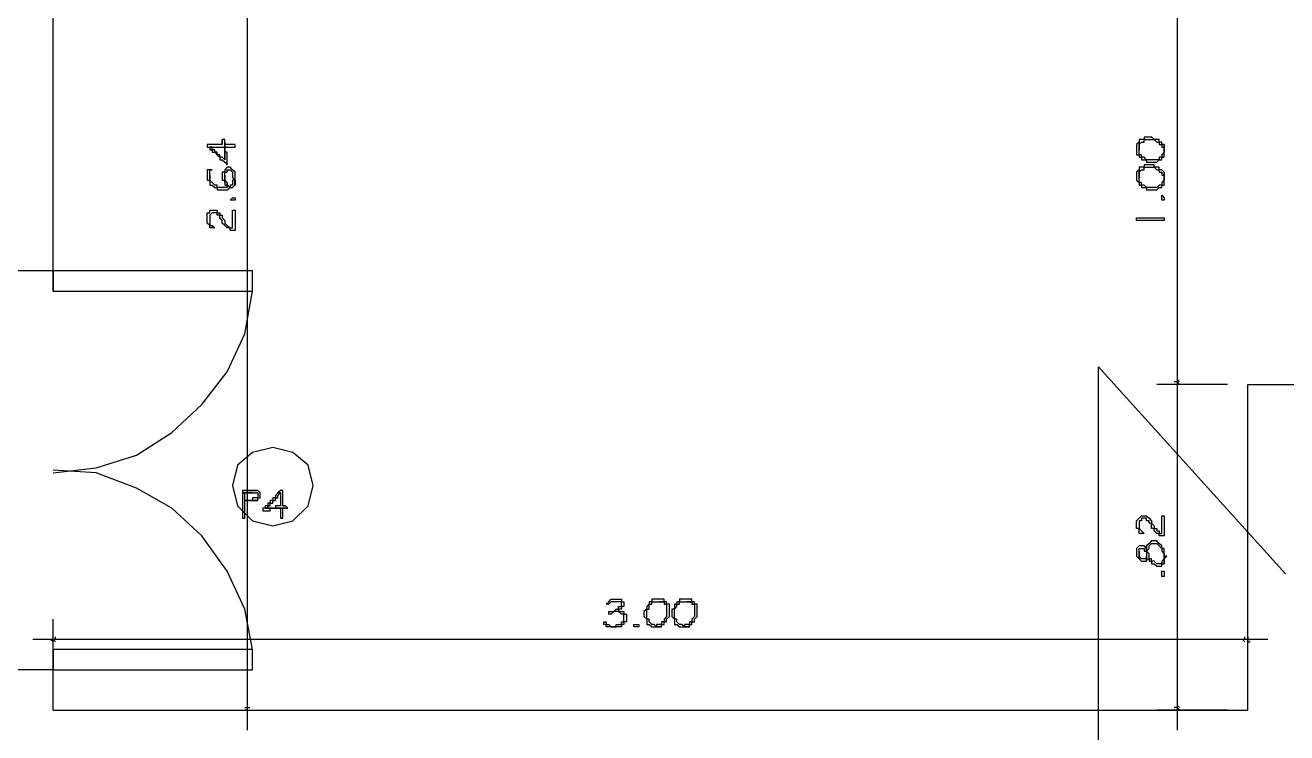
# Model space of a CAD drawing. Header units: millimetres. Extents: x -518.8 to -461.2, y 3.5 to 44.2.
# Drawn here: x -500.074 to -496.894, y 22.739 to 24.524 of the extents above; entities that cross this region are included whole.
import ezdxf

# ---------------------------------------------------------------- set-up
doc = ezdxf.new("R2010")
doc.units = ezdxf.units.MM
doc.header["$MEASUREMENT"] = 0
for name, color, linetype in [('-82', 7, 'Continuous'), ('10', 10, 'Continuous'), ('16', 16, 'Continuous'), ('5', 5, 'Continuous'), ('6', 6, 'Continuous'), ('MYSOLIDS', 7, 'Continuous')]:
    doc.layers.add(name, color=color, linetype=linetype)

msp = doc.modelspace()

# ---------------------------------------------------------------- linework, layer by layer
at = {"layer": '-82'}
msp.add_lwpolyline([(-497.3684, 22.3699), (-497.3684, 23.6624), (-496.897, 23.1406), (-496.897, 23.1406), (-497.3684, 23.6624)], dxfattribs=at)
at = {"layer": '10'}
for points in [[(-500.0038, 23.8533), (-500.0038, 27.5834)], [(-500.0038, 23.9045), (-500.5324, 23.9045)], [(-500.0038, 23.8533), (-499.5008, 23.8533), (-499.5008, 23.9045), (-500.0038, 23.9045), (-500.0038, 23.8533)], [(-496.9925, 22.7962), (-496.9925, 23.618)], [(-500.0038, 22.7962), (-500.0038, 22.9496)], [(-500.0038, 22.8985), (-499.5008, 22.8985), (-499.5008, 22.9496), (-500.0038, 22.9496), (-500.0038, 22.8985)], [(-500.0038, 22.8985), (-500.5324, 22.8985)], [(-500.0038, 22.7962), (-496.9925, 22.7962)]]:
    msp.add_lwpolyline(points, dxfattribs=at)
at = {"layer": '16'}
for points in [[(-499.5136, 22.7458), (-499.5136, 25.4954)], [(-497.1707, 24.6744), (-497.1707, 23.5729)], [(-497.1707, 23.6684), (-497.1707, 22.7458)], [(-497.1647, 23.624), (-497.1707, 23.6308)], [(-497.1647, 23.624), (-497.1707, 23.6308)], [(-497.0436, 23.618), (-497.2218, 23.618)], [(-497.0436, 23.618), (-497.2218, 23.618)], [(-497.1707, 23.624), (-497.1707, 23.624), (-497.1707, 23.624), (-497.1775, 23.624)], [(-497.1707, 23.624), (-497.1707, 23.624), (-497.1707, 23.624), (-497.1775, 23.624)], [(-497.1707, 23.618), (-497.1707, 23.618), (-497.1707, 23.618), (-497.1775, 23.618)], [(-497.1707, 23.618), (-497.1707, 23.618), (-497.1707, 23.618), (-497.1775, 23.618)], [(-497.1647, 23.618), (-497.1707, 23.624)], [(-497.1647, 23.618), (-497.1707, 23.624)], [(-500.0038, 22.8473), (-500.0038, 23.0255)], [(-496.9925, 22.8473), (-496.9925, 23.0255)], [(-496.9421, 22.9744), (-500.0549, 22.9744)], [(-500.0038, 22.9684), (-500.0105, 22.9744)], [(-500.0038, 22.9744), (-500.0038, 22.9744), (-500.0038, 22.9744), (-500.0038, 22.9812)], [(-499.9978, 22.9684), (-500.0038, 22.9744)], [(-499.9978, 22.9744), (-499.9978, 22.9744), (-499.9978, 22.9744), (-499.9978, 22.9812)], [(-496.9993, 22.9684), (-497.0053, 22.9744)], [(-496.9993, 22.9744), (-496.9993, 22.9744), (-496.9993, 22.9744), (-496.9993, 22.9812)], [(-496.9925, 22.9812), (-496.9925, 22.9744), (-496.9925, 22.9744), (-496.9865, 22.9744)], [(-496.9925, 22.9684), (-496.9925, 22.9684), (-496.9925, 22.9684), (-496.9865, 22.9684)], [(-499.5203, 22.803), (-499.5136, 22.803), (-499.5136, 22.803), (-499.5136, 22.803), (-499.5136, 22.803), (-499.5075, 22.803)], [(-497.1707, 22.803), (-497.1707, 22.803), (-497.1707, 22.803), (-497.1775, 22.803)], [(-497.1647, 22.803), (-497.1707, 22.809)], [(-497.1647, 22.7962), (-497.1707, 22.803)], [(-499.8955, 22.7962), (-499.4624, 22.7962)], [(-499.5136, 22.7962), (-499.5136, 22.7962), (-499.5136, 22.7962), (-499.5203, 22.7962)], [(-499.5136, 22.7962), (-499.5136, 22.7962), (-499.5136, 22.7962), (-499.5075, 22.7962)], [(-497.0436, 22.7962), (-497.2218, 22.7962)], [(-497.1707, 22.7962), (-497.1707, 22.7962), (-497.1707, 22.7962), (-497.1775, 22.7962)]]:
    msp.add_lwpolyline(points, dxfattribs=at)
at = {"layer": '5'}
msp.add_lwpolyline([(-496.9925, 23.618), (-496.5534, 23.618)], dxfattribs=at)
at = {"layer": '6'}
for points in [[(-500.0038, 23.3947), (-499.8955, 23.4075), (-499.794, 23.4398), (-499.7045, 23.4969), (-499.6286, 23.5669), (-499.5647, 23.6496), (-499.5203, 23.7451), (-499.5008, 23.8533)], [(-499.3481, 23.3631), (-499.3609, 23.4142), (-499.3993, 23.4458), (-499.4496, 23.4586), (-499.5008, 23.4458), (-499.5391, 23.4142), (-499.5519, 23.3631), (-499.5391, 23.312), (-499.5008, 23.2736), (-499.4496, 23.2609), (-499.3993, 23.2736), (-499.3609, 23.312), (-499.3481, 23.3631)], [(-499.5008, 22.9496), (-499.5203, 23.0511), (-499.5647, 23.1466), (-499.6286, 23.236), (-499.7045, 23.306), (-499.794, 23.3563), (-499.8955, 23.3947), (-500.0038, 23.4015)]]:
    msp.add_lwpolyline(points, dxfattribs=at)
at = {"layer": 'MYSOLIDS'}
for points in [[(-499.6158, 24.2225), (-499.6158, 24.2157), (-499.6158, 24.2157), (-499.6158, 24.2157), (-499.609, 24.2157), (-499.609, 24.2157), (-499.603, 24.2157), (-499.603, 24.2157), (-499.5963, 24.2157), (-499.5963, 24.2157), (-499.5963, 24.2157), (-499.5902, 24.2157), (-499.5902, 24.2157), (-499.5835, 24.2157), (-499.5835, 24.2157), (-499.5775, 24.2157), (-499.5707, 24.2157), (-499.5707, 24.2157), (-499.5707, 24.2097), (-499.5707, 24.2097), (-499.5707, 24.2037), (-499.5707, 24.2037), (-499.5707, 24.1969), (-499.5707, 24.1969), (-499.5707, 24.1969), (-499.5707, 24.1909), (-499.5707, 24.1909), (-499.5707, 24.1842), (-499.5707, 24.1842), (-499.5707, 24.2285), (-499.5707, 24.2353), (-499.5707, 24.2353), (-499.5775, 24.2353), (-499.5775, 24.2225), (-499.5775, 24.2225), (-499.5835, 24.2225), (-499.5835, 24.2225), (-499.5902, 24.2225), (-499.5902, 24.2225), (-499.5963, 24.2225), (-499.5963, 24.2225), (-499.603, 24.2225), (-499.603, 24.2225), (-499.609, 24.2225), (-499.609, 24.2225), (-499.6158, 24.2225), (-499.6158, 24.2225), (-499.6158, 24.2225), (-499.6158, 24.2225)], [(-499.5775, 24.2285), (-499.5775, 24.2285), (-499.5775, 24.2285), (-499.5775, 24.2225), (-499.5775, 24.2225), (-499.5775, 24.2353), (-499.5775, 24.2353), (-499.5775, 24.2285), (-499.5775, 24.2285)], [(-497.2662, 24.2285), (-497.2662, 24.2097), (-497.2662, 24.2157), (-497.2662, 24.2157), (-497.2662, 24.2225), (-497.2662, 24.2225), (-497.2602, 24.2285), (-497.2602, 24.2285), (-497.2602, 24.2285), (-497.2534, 24.2285), (-497.2534, 24.2353), (-497.2534, 24.2353), (-497.2474, 24.2353), (-497.2474, 24.2353), (-497.2406, 24.2353), (-497.2406, 24.2353), (-497.2346, 24.2353), (-497.2346, 24.2353), (-497.2286, 24.2353), (-497.2286, 24.2353), (-497.2286, 24.2353), (-497.2218, 24.2285), (-497.2218, 24.2285), (-497.2218, 24.2285), (-497.2158, 24.2285), (-497.2158, 24.2225), (-497.209, 24.2225), (-497.209, 24.2225), (-497.209, 24.2157), (-497.209, 24.2157), (-497.203, 24.2157), (-497.203, 24.2097), (-497.203, 24.2097), (-497.203, 24.2225), (-497.203, 24.2225), (-497.209, 24.2225), (-497.209, 24.2285), (-497.2158, 24.2285), (-497.2158, 24.2285), (-497.2158, 24.2353), (-497.2218, 24.2353), (-497.2218, 24.2353), (-497.2286, 24.2353), (-497.2286, 24.2353), (-497.2346, 24.2413), (-497.2346, 24.2413), (-497.2406, 24.2413), (-497.2406, 24.2413), (-497.2406, 24.2413), (-497.2474, 24.2413), (-497.2534, 24.2413), (-497.2534, 24.2353), (-497.2534, 24.2353), (-497.2602, 24.2353), (-497.2602, 24.2353), (-497.2662, 24.2353), (-497.2662, 24.2353), (-497.2662, 24.2285), (-497.2662, 24.2285), (-497.2662, 24.2285)], [(-499.609, 24.2157), (-499.609, 24.2097), (-499.603, 24.2097), (-499.603, 24.2097), (-499.603, 24.2037), (-499.5963, 24.2037), (-499.5963, 24.2037), (-499.5902, 24.1969), (-499.5902, 24.1969), (-499.5902, 24.1969), (-499.5835, 24.1909), (-499.5835, 24.1909), (-499.5835, 24.1842), (-499.5775, 24.1842), (-499.5775, 24.1842), (-499.5707, 24.1782), (-499.5707, 24.1782), (-499.5707, 24.1782), (-499.5707, 24.1782), (-499.5647, 24.1714), (-499.5647, 24.1782), (-499.5647, 24.1782), (-499.5647, 24.1782), (-499.5647, 24.1782), (-499.5647, 24.1842), (-499.5647, 24.1842), (-499.5647, 24.1909), (-499.5647, 24.1909), (-499.5647, 24.1969), (-499.5647, 24.1969), (-499.5647, 24.2037), (-499.5707, 24.2037), (-499.5707, 24.2097), (-499.5707, 24.2157), (-499.5707, 24.2157), (-499.5707, 24.2225), (-499.5707, 24.2225), (-499.5707, 24.2285), (-499.5707, 24.2285), (-499.5707, 24.2285), (-499.5707, 24.1842), (-499.5707, 24.1842), (-499.5707, 24.1842), (-499.5775, 24.1909), (-499.5775, 24.1909), (-499.5835, 24.1909), (-499.5835, 24.1969), (-499.5835, 24.1969), (-499.5902, 24.1969), (-499.5902, 24.2037), (-499.5902, 24.2037), (-499.5963, 24.2037), (-499.5963, 24.2097), (-499.603, 24.2097), (-499.603, 24.2097), (-499.603, 24.2157), (-499.609, 24.2157), (-499.609, 24.2157), (-499.609, 24.2157)], [(-499.5707, 24.2225), (-499.5707, 24.2157), (-499.5647, 24.2157), (-499.5647, 24.2157), (-499.5579, 24.2157), (-499.5519, 24.2157), (-499.5519, 24.2157), (-499.5451, 24.2157), (-499.5451, 24.2157), (-499.5451, 24.2157), (-499.5451, 24.2225), (-499.5451, 24.2225), (-499.5451, 24.2225), (-499.5519, 24.2225), (-499.5519, 24.2225), (-499.5519, 24.2225), (-499.5579, 24.2225), (-499.5579, 24.2225), (-499.5647, 24.2225), (-499.5647, 24.2225), (-499.5707, 24.2225), (-499.5707, 24.2225)], [(-497.273, 24.2097), (-497.273, 24.2097), (-497.273, 24.2037), (-497.273, 24.2037), (-497.273, 24.1969), (-497.2662, 24.1969), (-497.2662, 24.1969), (-497.2662, 24.1909), (-497.2602, 24.1909), (-497.2602, 24.1909), (-497.2602, 24.1842), (-497.2534, 24.1842), (-497.2534, 24.1842), (-497.2474, 24.1842), (-497.2474, 24.1782), (-497.2474, 24.1782), (-497.2406, 24.1782), (-497.2406, 24.1782), (-497.2346, 24.1782), (-497.2346, 24.1782), (-497.2346, 24.1782), (-497.2286, 24.1782), (-497.2286, 24.1782), (-497.2218, 24.1782), (-497.2218, 24.1782), (-497.2158, 24.1842), (-497.2158, 24.1842), (-497.209, 24.1842), (-497.209, 24.1842), (-497.209, 24.1909), (-497.203, 24.1909), (-497.203, 24.1909), (-497.203, 24.1969), (-497.203, 24.1969), (-497.203, 24.2037), (-497.203, 24.2037), (-497.203, 24.2097), (-497.203, 24.2097), (-497.203, 24.2157), (-497.203, 24.2157), (-497.203, 24.2157), (-497.203, 24.2225), (-497.203, 24.2097), (-497.203, 24.2097), (-497.203, 24.2037), (-497.203, 24.2037), (-497.209, 24.1969), (-497.209, 24.1969), (-497.209, 24.1909), (-497.2158, 24.1909), (-497.2158, 24.1909), (-497.2158, 24.1842), (-497.2218, 24.1842), (-497.2218, 24.1842), (-497.2286, 24.1842), (-497.2286, 24.1842), (-497.2346, 24.1842), (-497.2346, 24.1842), (-497.2346, 24.1842), (-497.2406, 24.1842), (-497.2474, 24.1842), (-497.2474, 24.1842), (-497.2474, 24.1842), (-497.2534, 24.1909), (-497.2534, 24.1909), (-497.2602, 24.1909), (-497.2602, 24.1909), (-497.2602, 24.1969), (-497.2602, 24.1969), (-497.2662, 24.1969), (-497.2662, 24.2037), (-497.2662, 24.2037), (-497.2662, 24.2097), (-497.2662, 24.2097), (-497.2662, 24.2285), (-497.273, 24.2225), (-497.273, 24.2225), (-497.273, 24.2157), (-497.273, 24.2157), (-497.273, 24.2097), (-497.273, 24.2097)], [(-497.2662, 24.1586), (-497.2662, 24.1398), (-497.2662, 24.1458), (-497.2662, 24.1458), (-497.2662, 24.1526), (-497.2662, 24.1526), (-497.2602, 24.1586), (-497.2602, 24.1586), (-497.2602, 24.1586), (-497.2534, 24.1586), (-497.2534, 24.1654), (-497.2534, 24.1654), (-497.2474, 24.1654), (-497.2474, 24.1654), (-497.2406, 24.1654), (-497.2406, 24.1654), (-497.2346, 24.1654), (-497.2346, 24.1654), (-497.2286, 24.1654), (-497.2286, 24.1654), (-497.2286, 24.1654), (-497.2218, 24.1586), (-497.2218, 24.1586), (-497.2218, 24.1586), (-497.2158, 24.1586), (-497.2158, 24.1526), (-497.209, 24.1526), (-497.209, 24.1526), (-497.209, 24.1458), (-497.209, 24.1458), (-497.203, 24.1458), (-497.203, 24.1398), (-497.203, 24.1398), (-497.203, 24.1526), (-497.203, 24.1526), (-497.209, 24.1586), (-497.209, 24.1586), (-497.2158, 24.1586), (-497.2158, 24.1586), (-497.2158, 24.1654), (-497.2218, 24.1654), (-497.2218, 24.1654), (-497.2286, 24.1654), (-497.2286, 24.1714), (-497.2346, 24.1714), (-497.2346, 24.1714), (-497.2406, 24.1714), (-497.2406, 24.1714), (-497.2406, 24.1714), (-497.2474, 24.1714), (-497.2534, 24.1714), (-497.2534, 24.1714), (-497.2534, 24.1654), (-497.2602, 24.1654), (-497.2602, 24.1654), (-497.2662, 24.1654), (-497.2662, 24.1654), (-497.2662, 24.1586), (-497.2662, 24.1586), (-497.2662, 24.1586)], [(-499.6158, 24.1458), (-499.6158, 24.1458), (-499.6158, 24.1398), (-499.6158, 24.1398), (-499.6158, 24.1398), (-499.6158, 24.133), (-499.609, 24.133), (-499.609, 24.1458), (-499.609, 24.1458), (-499.609, 24.1526), (-499.609, 24.1526), (-499.609, 24.1586), (-499.609, 24.1586), (-499.603, 24.1586), (-499.603, 24.1586), (-499.603, 24.1586), (-499.609, 24.1586), (-499.609, 24.1586), (-499.609, 24.1586), (-499.6158, 24.1586), (-499.6158, 24.1526), (-499.6158, 24.1526), (-499.6158, 24.1458), (-499.6158, 24.1458), (-499.6158, 24.1458)], [(-499.609, 24.133), (-499.609, 24.127), (-499.609, 24.127), (-499.609, 24.1203), (-499.603, 24.1203), (-499.603, 24.1203), (-499.5963, 24.1142), (-499.5963, 24.1142), (-499.5963, 24.1142), (-499.5902, 24.1142), (-499.5902, 24.1142), (-499.5902, 24.1082), (-499.5835, 24.1082), (-499.5835, 24.1082), (-499.5775, 24.1082), (-499.5775, 24.1082), (-499.5707, 24.1082), (-499.5707, 24.1082), (-499.5707, 24.1082), (-499.5647, 24.1082), (-499.5647, 24.1082), (-499.5579, 24.1142), (-499.5579, 24.1142), (-499.5519, 24.1142), (-499.5519, 24.1142), (-499.5519, 24.1142), (-499.5459, 24.1203), (-499.5459, 24.133), (-499.5519, 24.133), (-499.5519, 24.127), (-499.5519, 24.127), (-499.5519, 24.1203), (-499.5519, 24.1203), (-499.5579, 24.1203), (-499.5579, 24.1203), (-499.5579, 24.1142), (-499.5647, 24.1203), (-499.5647, 24.1203), (-499.5647, 24.127), (-499.5647, 24.1142), (-499.5647, 24.1142), (-499.5707, 24.1142), (-499.5707, 24.1142), (-499.5775, 24.1142), (-499.5775, 24.1142), (-499.5775, 24.1142), (-499.5835, 24.1142), (-499.5835, 24.1142), (-499.5902, 24.1142), (-499.5902, 24.1203), (-499.5963, 24.1203), (-499.5963, 24.1203), (-499.5963, 24.1203), (-499.603, 24.127), (-499.603, 24.127), (-499.603, 24.127), (-499.609, 24.133), (-499.609, 24.133), (-499.609, 24.133), (-499.609, 24.1398), (-499.609, 24.1398), (-499.609, 24.1458), (-499.609, 24.133), (-499.609, 24.133)], [(-499.5775, 24.1458), (-499.5775, 24.1398), (-499.5775, 24.1398), (-499.5775, 24.133), (-499.5707, 24.133), (-499.5707, 24.127), (-499.5707, 24.127), (-499.5707, 24.127), (-499.5707, 24.127), (-499.5707, 24.1458), (-499.5707, 24.1458), (-499.5707, 24.1526), (-499.5707, 24.1526), (-499.5647, 24.1526), (-499.5647, 24.1586), (-499.5647, 24.1586), (-499.5647, 24.1586), (-499.5579, 24.1586), (-499.5579, 24.1586), (-499.5519, 24.1526), (-499.5519, 24.1526), (-499.5519, 24.1526), (-499.5519, 24.1458), (-499.5519, 24.1458), (-499.5519, 24.1398), (-499.5519, 24.1398), (-499.5451, 24.133), (-499.5451, 24.1203), (-499.5451, 24.1203), (-499.5451, 24.127), (-499.5451, 24.127), (-499.5451, 24.133), (-499.5451, 24.133), (-499.5451, 24.1398), (-499.5451, 24.1398), (-499.5451, 24.1458), (-499.5451, 24.1458), (-499.5451, 24.1526), (-499.5451, 24.1526), (-499.5519, 24.1586), (-499.5519, 24.1586), (-499.5519, 24.1586), (-499.5519, 24.1586), (-499.5579, 24.1654), (-499.5579, 24.1654), (-499.5647, 24.1654), (-499.5647, 24.1654), (-499.5647, 24.1654), (-499.5707, 24.1586), (-499.5707, 24.1586), (-499.5707, 24.1586), (-499.5707, 24.1526), (-499.5775, 24.1526), (-499.5775, 24.1458), (-499.5775, 24.1458), (-499.5775, 24.1458)], [(-499.5707, 24.127), (-499.5707, 24.1203), (-499.5647, 24.1203), (-499.5647, 24.1142), (-499.5647, 24.127), (-499.5647, 24.127), (-499.5707, 24.133), (-499.5707, 24.133), (-499.5707, 24.133), (-499.5707, 24.1398), (-499.5707, 24.1398), (-499.5707, 24.1458), (-499.5707, 24.127), (-499.5707, 24.127)], [(-497.273, 24.1398), (-497.273, 24.1398), (-497.273, 24.133), (-497.273, 24.133), (-497.273, 24.133), (-497.2662, 24.127), (-497.2662, 24.127), (-497.2662, 24.1203), (-497.2602, 24.1203), (-497.2602, 24.1203), (-497.2602, 24.1142), (-497.2534, 24.1142), (-497.2534, 24.1142), (-497.2474, 24.1142), (-497.2474, 24.1142), (-497.2474, 24.1082), (-497.2406, 24.1082), (-497.2406, 24.1082), (-497.2346, 24.1082), (-497.2346, 24.1082), (-497.2346, 24.1082), (-497.2286, 24.1082), (-497.2286, 24.1082), (-497.2218, 24.1082), (-497.2218, 24.1082), (-497.2158, 24.1142), (-497.2158, 24.1142), (-497.209, 24.1142), (-497.209, 24.1203), (-497.209, 24.1203), (-497.203, 24.1203), (-497.203, 24.127), (-497.203, 24.127), (-497.203, 24.127), (-497.203, 24.133), (-497.203, 24.133), (-497.203, 24.1398), (-497.203, 24.1398), (-497.203, 24.1458), (-497.203, 24.1458), (-497.203, 24.1526), (-497.203, 24.1526), (-497.203, 24.1398), (-497.203, 24.1398), (-497.203, 24.133), (-497.203, 24.133), (-497.209, 24.127), (-497.209, 24.127), (-497.209, 24.1203), (-497.2158, 24.1203), (-497.2158, 24.1203), (-497.2158, 24.1203), (-497.2218, 24.1142), (-497.2218, 24.1142), (-497.2286, 24.1142), (-497.2286, 24.1142), (-497.2346, 24.1142), (-497.2346, 24.1142), (-497.2346, 24.1142), (-497.2406, 24.1142), (-497.2474, 24.1142), (-497.2474, 24.1142), (-497.2474, 24.1142), (-497.2534, 24.1203), (-497.2534, 24.1203), (-497.2602, 24.1203), (-497.2602, 24.1203), (-497.2602, 24.127), (-497.2602, 24.127), (-497.2662, 24.127), (-497.2662, 24.133), (-497.2662, 24.133), (-497.2662, 24.1398), (-497.2662, 24.1398), (-497.2662, 24.1586), (-497.273, 24.1526), (-497.273, 24.1526), (-497.273, 24.1526), (-497.273, 24.1458), (-497.273, 24.1398), (-497.273, 24.1398)], [(-499.5451, 24.0827), (-499.5451, 24.0827), (-499.5451, 24.0827), (-499.5519, 24.0827), (-499.5519, 24.0827), (-499.5519, 24.0827), (-499.5519, 24.0827), (-499.5579, 24.0827), (-499.5579, 24.0827), (-499.5519, 24.0887), (-499.5519, 24.0887), (-499.5519, 24.0887), (-499.5519, 24.0887), (-499.5451, 24.0887), (-499.5451, 24.0887), (-499.5451, 24.0827), (-499.5451, 24.0827), (-499.5451, 24.0827), (-499.5451, 24.0827), (-499.5451, 24.0827)], [(-497.203, 24.0887), (-497.203, 24.0827), (-497.203, 24.0827), (-497.203, 24.0827), (-497.203, 24.0827), (-497.209, 24.0827), (-497.209, 24.0827), (-497.209, 24.0887), (-497.209, 24.0887), (-497.209, 24.0887), (-497.209, 24.0887), (-497.209, 24.0954), (-497.209, 24.0954), (-497.203, 24.0887), (-497.203, 24.0887), (-497.203, 24.0887), (-497.203, 24.0887), (-497.203, 24.0887), (-497.203, 24.0887), (-497.203, 24.0887)], [(-499.5519, 24.0127), (-499.5519, 24.0571), (-499.5519, 24.0571), (-499.5519, 24.0571), (-499.5519, 24.0571), (-499.5519, 24.0571), (-499.5451, 24.0571), (-499.5451, 24.0571), (-499.5451, 24.0571), (-499.5451, 24.0571), (-499.5451, 24.0127), (-499.5451, 24.0127), (-499.5451, 24.0127), (-499.5451, 24.0127), (-499.5451, 24.0127), (-499.5451, 24.006), (-499.5451, 24.006), (-499.5451, 24.006), (-499.5451, 24.006), (-499.5519, 24.006), (-499.5579, 24.006), (-499.5579, 24.006), (-499.5579, 24.0127), (-499.5647, 24.0127), (-499.5647, 24.0127), (-499.5647, 24.0127), (-499.5707, 24.0188), (-499.5707, 24.0188), (-499.5707, 24.0188), (-499.5707, 24.0188), (-499.5775, 24.0248), (-499.5775, 24.0248), (-499.5775, 24.0315), (-499.5775, 24.0315), (-499.5835, 24.0375), (-499.5835, 24.0375), (-499.5835, 24.0443), (-499.5835, 24.0443), (-499.5835, 24.0443), (-499.5902, 24.0443), (-499.5902, 24.0503), (-499.5963, 24.0503), (-499.5963, 24.0503), (-499.5963, 24.0503), (-499.603, 24.0503), (-499.603, 24.0503), (-499.609, 24.0443), (-499.609, 24.0443), (-499.609, 24.0443), (-499.609, 24.0375), (-499.609, 24.0375), (-499.609, 24.0375), (-499.609, 24.0315), (-499.609, 24.0315), (-499.609, 24.0248), (-499.609, 24.0248), (-499.609, 24.0188), (-499.603, 24.0188), (-499.603, 24.0188), (-499.603, 24.0188), (-499.5963, 24.0127), (-499.5963, 24.0127), (-499.5963, 24.0127), (-499.5963, 24.0127), (-499.5963, 24.0127), (-499.5963, 24.0127), (-499.5963, 24.0127), (-499.5963, 24.0127), (-499.603, 24.0127), (-499.603, 24.0127), (-499.603, 24.0127), (-499.609, 24.0127), (-499.609, 24.0127), (-499.609, 24.0188), (-499.609, 24.0188), (-499.6158, 24.0248), (-499.6158, 24.0248), (-499.6158, 24.0248), (-499.6158, 24.0315), (-499.6158, 24.0315), (-499.6158, 24.0375), (-499.6158, 24.0375), (-499.6158, 24.0443), (-499.6158, 24.0443), (-499.6158, 24.0503), (-499.609, 24.0503), (-499.609, 24.0503), (-499.609, 24.0503), (-499.609, 24.0571), (-499.603, 24.0571), (-499.603, 24.0571), (-499.5963, 24.0571), (-499.5963, 24.0571), (-499.5902, 24.0571), (-499.5902, 24.0571), (-499.5902, 24.0503), (-499.5835, 24.0503), (-499.5835, 24.0503), (-499.5835, 24.0503), (-499.5835, 24.0443), (-499.5775, 24.0443), (-499.5775, 24.0375), (-499.5775, 24.0375), (-499.5707, 24.0315), (-499.5707, 24.0315), (-499.5707, 24.0248), (-499.5707, 24.0248), (-499.5707, 24.0248), (-499.5647, 24.0188), (-499.5647, 24.0188), (-499.5647, 24.0188), (-499.5579, 24.0127), (-499.5579, 24.0127), (-499.5519, 24.0127), (-499.5519, 24.0127), (-499.5519, 24.0127), (-499.5519, 24.0127), (-499.5519, 24.0127)], [(-497.203, 24.0315), (-497.209, 24.0315), (-497.209, 24.0315), (-497.209, 24.0315), (-497.2158, 24.0315), (-497.2158, 24.0315), (-497.2218, 24.0315), (-497.2218, 24.0315), (-497.2286, 24.0315), (-497.2286, 24.0315), (-497.2346, 24.0315), (-497.2406, 24.0315), (-497.2406, 24.0315), (-497.2474, 24.0315), (-497.2474, 24.0315), (-497.2534, 24.0315), (-497.2534, 24.0315), (-497.2534, 24.0315), (-497.2602, 24.0315), (-497.2602, 24.0315), (-497.2662, 24.0315), (-497.2662, 24.0315), (-497.273, 24.0315), (-497.273, 24.0315), (-497.273, 24.0375), (-497.273, 24.0375), (-497.273, 24.0375), (-497.273, 24.0375), (-497.2662, 24.0375), (-497.2662, 24.0375), (-497.2602, 24.0375), (-497.2602, 24.0375), (-497.2534, 24.0375), (-497.2534, 24.0375), (-497.2474, 24.0375), (-497.2474, 24.0375), (-497.2406, 24.0375), (-497.2406, 24.0375), (-497.2346, 24.0375), (-497.2346, 24.0375), (-497.2286, 24.0375), (-497.2286, 24.0375), (-497.2218, 24.0375), (-497.2218, 24.0375), (-497.2158, 24.0375), (-497.209, 24.0375), (-497.209, 24.0375), (-497.209, 24.0375), (-497.203, 24.0375), (-497.203, 24.0375), (-497.203, 24.0375), (-497.203, 24.0375), (-497.203, 24.0315), (-497.203, 24.0315), (-497.203, 24.0315), (-497.203, 24.0315), (-497.203, 24.0315), (-497.203, 24.0315), (-497.203, 24.0315), (-497.203, 24.0315), (-497.203, 24.0315)], [(-499.5263, 23.3503), (-499.5263, 23.3503), (-499.5263, 23.3503), (-499.5263, 23.3503), (-499.5263, 23.3443), (-499.5008, 23.3443), (-499.5008, 23.3443), (-499.4948, 23.3443), (-499.4948, 23.3443), (-499.488, 23.3443), (-499.488, 23.3443), (-499.488, 23.3443), (-499.488, 23.3375), (-499.488, 23.3375), (-499.488, 23.3375), (-499.488, 23.3315), (-499.488, 23.3315), (-499.4948, 23.3315), (-499.4948, 23.3315), (-499.4948, 23.3315), (-499.5008, 23.3315), (-499.5008, 23.3248), (-499.5075, 23.3248), (-499.5075, 23.3248), (-499.5136, 23.3248), (-499.5203, 23.3248), (-499.5203, 23.3248), (-499.488, 23.3248), (-499.488, 23.3248), (-499.488, 23.3315), (-499.482, 23.3315), (-499.482, 23.3315), (-499.482, 23.3375), (-499.482, 23.3375), (-499.482, 23.3443), (-499.482, 23.3443), (-499.482, 23.3443), (-499.488, 23.3503), (-499.488, 23.3503), (-499.5203, 23.3503), (-499.5203, 23.3503), (-499.5263, 23.3503), (-499.5263, 23.3503)], [(-499.5263, 23.3443), (-499.5263, 23.3443), (-499.5263, 23.3443), (-499.5263, 23.3443), (-499.5263, 23.3375), (-499.5263, 23.3375), (-499.5263, 23.3315), (-499.5263, 23.3315), (-499.5263, 23.3248), (-499.5263, 23.3248), (-499.5263, 23.3188), (-499.5263, 23.3188), (-499.5263, 23.312), (-499.5263, 23.312), (-499.5263, 23.306), (-499.5263, 23.306), (-499.5263, 23.2992), (-499.5263, 23.2992), (-499.5263, 23.2932), (-499.5263, 23.2932), (-499.5263, 23.2864), (-499.5263, 23.2864), (-499.5263, 23.2804), (-499.5263, 23.2804), (-499.5203, 23.2804), (-499.5203, 23.2864), (-499.5203, 23.2864), (-499.5203, 23.2864), (-499.5203, 23.2932), (-499.5203, 23.2932), (-499.5203, 23.2992), (-499.5203, 23.2992), (-499.5203, 23.306), (-499.5203, 23.306), (-499.5203, 23.312), (-499.5203, 23.312), (-499.5203, 23.3188), (-499.5203, 23.3188), (-499.5203, 23.3248), (-499.5203, 23.3248), (-499.5203, 23.3248), (-499.5136, 23.3248), (-499.5075, 23.3248), (-499.5075, 23.3248), (-499.5008, 23.3248), (-499.5008, 23.3248), (-499.4948, 23.3248), (-499.4948, 23.3248), (-499.4948, 23.3248), (-499.488, 23.3248), (-499.5203, 23.3248), (-499.5203, 23.3315), (-499.5203, 23.3315), (-499.5203, 23.3315), (-499.5203, 23.3375), (-499.5203, 23.3375), (-499.5203, 23.3443), (-499.5203, 23.3443), (-499.5203, 23.3443), (-499.5136, 23.3443), (-499.5136, 23.3443), (-499.5075, 23.3443), (-499.5075, 23.3443), (-499.5075, 23.3443), (-499.5008, 23.3443), (-499.5008, 23.3443), (-499.5263, 23.3443), (-499.5263, 23.3443)], [(-499.5008, 23.3503), (-499.5008, 23.3503), (-499.5075, 23.3503), (-499.5075, 23.3503), (-499.5136, 23.3503), (-499.5136, 23.3503), (-499.5203, 23.3503), (-499.5203, 23.3503), (-499.488, 23.3503), (-499.488, 23.3503), (-499.4948, 23.3503), (-499.4948, 23.3503), (-499.5008, 23.3503), (-499.5008, 23.3503)], [(-499.4376, 23.3443), (-499.4376, 23.3443), (-499.4376, 23.3443), (-499.4436, 23.3375), (-499.4436, 23.3375), (-499.4436, 23.3315), (-499.4496, 23.3315), (-499.4496, 23.3315), (-499.4496, 23.3248), (-499.4564, 23.3248), (-499.4564, 23.3248), (-499.4564, 23.3188), (-499.4624, 23.3188), (-499.4624, 23.312), (-499.4624, 23.312), (-499.4692, 23.312), (-499.4692, 23.306), (-499.4692, 23.306), (-499.4752, 23.306), (-499.4752, 23.306), (-499.4752, 23.2992), (-499.4692, 23.2992), (-499.4692, 23.2992), (-499.4692, 23.2992), (-499.4624, 23.2992), (-499.4624, 23.2992), (-499.4564, 23.2992), (-499.4564, 23.306), (-499.4496, 23.306), (-499.4496, 23.306), (-499.4436, 23.306), (-499.4436, 23.306), (-499.4376, 23.306), (-499.4376, 23.306), (-499.4308, 23.306), (-499.4248, 23.306), (-499.4248, 23.306), (-499.4248, 23.306), (-499.4248, 23.306), (-499.4181, 23.306), (-499.4692, 23.306), (-499.4624, 23.306), (-499.4624, 23.312), (-499.4624, 23.312), (-499.4564, 23.312), (-499.4564, 23.3188), (-499.4496, 23.3188), (-499.4496, 23.3248), (-499.4496, 23.3248), (-499.4436, 23.3248), (-499.4436, 23.3315), (-499.4436, 23.3315), (-499.4376, 23.3315), (-499.4376, 23.3375), (-499.4376, 23.3375), (-499.4308, 23.3443), (-499.4308, 23.3443), (-499.4376, 23.3443), (-499.4376, 23.3443)], [(-499.4308, 23.3503), (-499.4308, 23.3503), (-499.4308, 23.3503), (-499.4308, 23.3503), (-499.4376, 23.3443), (-499.4308, 23.3443), (-499.4308, 23.3443), (-499.4308, 23.3375), (-499.4308, 23.3375), (-499.4308, 23.3315), (-499.4308, 23.3315), (-499.4308, 23.3248), (-499.4308, 23.3248), (-499.4308, 23.3188), (-499.4308, 23.3188), (-499.4308, 23.312), (-499.4308, 23.312), (-499.4308, 23.312), (-499.4376, 23.312), (-499.4376, 23.312), (-499.4436, 23.312), (-499.4436, 23.306), (-499.4496, 23.306), (-499.4496, 23.306), (-499.4496, 23.306), (-499.4564, 23.306), (-499.4624, 23.306), (-499.4624, 23.306), (-499.4692, 23.306), (-499.4181, 23.306), (-499.4181, 23.306), (-499.4121, 23.306), (-499.4181, 23.312), (-499.4248, 23.312), (-499.4248, 23.3188), (-499.4248, 23.3188), (-499.4248, 23.3188), (-499.4248, 23.3248), (-499.4248, 23.3248), (-499.4248, 23.3315), (-499.4248, 23.3315), (-499.4248, 23.3375), (-499.4248, 23.3375), (-499.4248, 23.3443), (-499.4248, 23.3443), (-499.4248, 23.3503), (-499.4248, 23.3503), (-499.4308, 23.3503), (-499.4308, 23.3503)], [(-499.4181, 23.312), (-499.4181, 23.312), (-499.4248, 23.312), (-499.4248, 23.312), (-499.4248, 23.312), (-499.4181, 23.312), (-499.4181, 23.312), (-499.4181, 23.312), (-499.4181, 23.312)], [(-499.4248, 23.306), (-499.4308, 23.306), (-499.4308, 23.2992), (-499.4308, 23.2992), (-499.4308, 23.2992), (-499.4308, 23.2864), (-499.4308, 23.2864), (-499.4308, 23.2804), (-499.4308, 23.2804), (-499.4308, 23.2804), (-499.4308, 23.2804), (-499.4248, 23.2804), (-499.4248, 23.2804), (-499.4248, 23.2864), (-499.4248, 23.2864), (-499.4248, 23.2864), (-499.4248, 23.2932), (-499.4248, 23.2932), (-499.4248, 23.2992), (-499.4248, 23.2992), (-499.4248, 23.306), (-499.4248, 23.306)], [(-497.209, 23.2421), (-497.209, 23.2864), (-497.209, 23.2864), (-497.209, 23.2864), (-497.203, 23.2864), (-497.203, 23.2864), (-497.203, 23.2864), (-497.203, 23.2864), (-497.203, 23.2864), (-497.203, 23.2864), (-497.203, 23.2421), (-497.203, 23.2421), (-497.203, 23.2421), (-497.203, 23.2421), (-497.203, 23.2421), (-497.203, 23.236), (-497.203, 23.236), (-497.203, 23.236), (-497.203, 23.236), (-497.209, 23.236), (-497.209, 23.236), (-497.2158, 23.236), (-497.2158, 23.2421), (-497.2158, 23.2421), (-497.2218, 23.2421), (-497.2218, 23.2421), (-497.2286, 23.2488), (-497.2286, 23.2488), (-497.2286, 23.2488), (-497.2286, 23.2488), (-497.2286, 23.2548), (-497.2346, 23.2548), (-497.2346, 23.2609), (-497.2346, 23.2609), (-497.2346, 23.2676), (-497.2406, 23.2676), (-497.2406, 23.2736), (-497.2406, 23.2736), (-497.2406, 23.2736), (-497.2474, 23.2736), (-497.2474, 23.2804), (-497.2474, 23.2804), (-497.2534, 23.2804), (-497.2534, 23.2804), (-497.2602, 23.2804), (-497.2602, 23.2804), (-497.2602, 23.2736), (-497.2662, 23.2736), (-497.2662, 23.2736), (-497.2662, 23.2736), (-497.2662, 23.2676), (-497.2662, 23.2676), (-497.2662, 23.2609), (-497.2662, 23.2609), (-497.2662, 23.2548), (-497.2662, 23.2548), (-497.2602, 23.2488), (-497.2602, 23.2488), (-497.2602, 23.2488), (-497.2602, 23.2488), (-497.2534, 23.2421), (-497.2534, 23.2421), (-497.2534, 23.2421), (-497.2534, 23.2421), (-497.2534, 23.2421), (-497.2534, 23.2421), (-497.2534, 23.2421), (-497.2534, 23.2421), (-497.2534, 23.2421), (-497.2602, 23.2421), (-497.2602, 23.2421), (-497.2662, 23.2421), (-497.2662, 23.2421), (-497.2662, 23.2488), (-497.2662, 23.2488), (-497.2662, 23.2548), (-497.273, 23.2548), (-497.273, 23.2548), (-497.273, 23.2609), (-497.273, 23.2609), (-497.273, 23.2676), (-497.273, 23.2676), (-497.273, 23.2736), (-497.273, 23.2736), (-497.2662, 23.2804), (-497.2662, 23.2804), (-497.2662, 23.2804), (-497.2662, 23.2804), (-497.2602, 23.2864), (-497.2602, 23.2864), (-497.2534, 23.2864), (-497.2534, 23.2864), (-497.2534, 23.2864), (-497.2474, 23.2864), (-497.2474, 23.2864), (-497.2406, 23.2804), (-497.2406, 23.2804), (-497.2406, 23.2804), (-497.2406, 23.2804), (-497.2346, 23.2736), (-497.2346, 23.2736), (-497.2346, 23.2676), (-497.2346, 23.2676), (-497.2286, 23.2609), (-497.2286, 23.2609), (-497.2286, 23.2548), (-497.2286, 23.2548), (-497.2218, 23.2548), (-497.2218, 23.2488), (-497.2218, 23.2488), (-497.2158, 23.2488), (-497.2158, 23.2421), (-497.2158, 23.2421), (-497.209, 23.2421), (-497.209, 23.2421), (-497.209, 23.2421), (-497.209, 23.2421), (-497.209, 23.2421)], [(-497.2474, 23.2105), (-497.2474, 23.1977), (-497.2474, 23.1977), (-497.2406, 23.2037), (-497.2406, 23.2037), (-497.2406, 23.2105), (-497.2406, 23.2105), (-497.2346, 23.2165), (-497.2346, 23.2165), (-497.2346, 23.2165), (-497.2286, 23.2165), (-497.2286, 23.2165), (-497.2218, 23.2165), (-497.2218, 23.2165), (-497.2158, 23.2105), (-497.2158, 23.2105), (-497.2158, 23.2105), (-497.209, 23.2037), (-497.209, 23.2037), (-497.209, 23.2037), (-497.209, 23.1977), (-497.209, 23.1977), (-497.203, 23.1909), (-497.203, 23.1909), (-497.203, 23.1849), (-497.203, 23.1849), (-497.203, 23.1654), (-497.203, 23.1721), (-497.203, 23.1721), (-497.203, 23.1782), (-497.203, 23.1782), (-497.1963, 23.1849), (-497.1963, 23.1849), (-497.203, 23.1849), (-497.203, 23.1909), (-497.203, 23.1909), (-497.203, 23.1977), (-497.203, 23.1977), (-497.203, 23.2037), (-497.203, 23.2037), (-497.209, 23.2037), (-497.209, 23.2105), (-497.209, 23.2105), (-497.2158, 23.2165), (-497.2158, 23.2165), (-497.2158, 23.2165), (-497.2158, 23.2165), (-497.2218, 23.2233), (-497.2218, 23.2233), (-497.2286, 23.2233), (-497.2286, 23.2233), (-497.2286, 23.2233), (-497.2346, 23.2233), (-497.2346, 23.2233), (-497.2406, 23.2165), (-497.2406, 23.2165), (-497.2406, 23.2165), (-497.2474, 23.2105), (-497.2474, 23.2105)], [(-497.273, 23.1977), (-497.273, 23.1909), (-497.273, 23.1909), (-497.273, 23.1849), (-497.273, 23.1849), (-497.2662, 23.1782), (-497.2662, 23.1977), (-497.2662, 23.1977), (-497.2662, 23.2037), (-497.2662, 23.2037), (-497.2662, 23.2037), (-497.2602, 23.2037), (-497.2602, 23.2037), (-497.2602, 23.2037), (-497.2534, 23.2037), (-497.2534, 23.2037), (-497.2534, 23.2037), (-497.2534, 23.1977), (-497.2474, 23.1977), (-497.2474, 23.1909), (-497.2474, 23.1909), (-497.2474, 23.1849), (-497.2474, 23.1721), (-497.2474, 23.1721), (-497.2474, 23.1782), (-497.2474, 23.1782), (-497.2406, 23.1782), (-497.2406, 23.1782), (-497.2406, 23.1721), (-497.2346, 23.1721), (-497.2346, 23.1654), (-497.2346, 23.1654), (-497.2286, 23.1654), (-497.2286, 23.1654), (-497.2218, 23.1594), (-497.2218, 23.1594), (-497.2158, 23.1594), (-497.2158, 23.1594), (-497.209, 23.1594), (-497.209, 23.1654), (-497.209, 23.1654), (-497.203, 23.1654), (-497.203, 23.1654), (-497.203, 23.1849), (-497.203, 23.1849), (-497.203, 23.1782), (-497.203, 23.1782), (-497.209, 23.1721), (-497.209, 23.1721), (-497.209, 23.1721), (-497.209, 23.1654), (-497.2158, 23.1654), (-497.2158, 23.1654), (-497.2158, 23.1654), (-497.2218, 23.1654), (-497.2218, 23.1654), (-497.2286, 23.1721), (-497.2286, 23.1721), (-497.2346, 23.1721), (-497.2346, 23.1721), (-497.2346, 23.1782), (-497.2346, 23.1782), (-497.2406, 23.1782), (-497.2406, 23.1849), (-497.2406, 23.1849), (-497.2406, 23.1909), (-497.2406, 23.1909), (-497.2474, 23.1977), (-497.2474, 23.1977), (-497.2474, 23.2105), (-497.2474, 23.2105), (-497.2474, 23.2037), (-497.2474, 23.2037), (-497.2474, 23.2037), (-497.2534, 23.2105), (-497.2534, 23.2105), (-497.2534, 23.2105), (-497.2602, 23.2105), (-497.2602, 23.2105), (-497.2602, 23.2105), (-497.2662, 23.2105), (-497.2662, 23.2105), (-497.2662, 23.2105), (-497.273, 23.2037), (-497.273, 23.2037), (-497.273, 23.1977), (-497.273, 23.1977), (-497.273, 23.1977)], [(-497.2662, 23.1782), (-497.2662, 23.1782), (-497.2662, 23.1782), (-497.2602, 23.1721), (-497.2602, 23.1721), (-497.2602, 23.1721), (-497.2534, 23.1721), (-497.2534, 23.1721), (-497.2474, 23.1721), (-497.2474, 23.1721), (-497.2474, 23.1849), (-497.2474, 23.1849), (-497.2474, 23.1849), (-497.2474, 23.1782), (-497.2534, 23.1782), (-497.2534, 23.1782), (-497.2534, 23.1782), (-497.2602, 23.1782), (-497.2602, 23.1782), (-497.2662, 23.1849), (-497.2662, 23.1849), (-497.2662, 23.1849), (-497.2662, 23.1909), (-497.2662, 23.1909), (-497.2662, 23.1977), (-497.2662, 23.1782), (-497.2662, 23.1782)], [(-497.203, 23.1406), (-497.203, 23.1338), (-497.203, 23.1338), (-497.203, 23.1338), (-497.203, 23.1338), (-497.209, 23.1338), (-497.209, 23.1338), (-497.209, 23.1406), (-497.209, 23.1406), (-497.209, 23.1466), (-497.209, 23.1466), (-497.209, 23.1466), (-497.209, 23.1466), (-497.203, 23.1466), (-497.203, 23.1406), (-497.203, 23.1406), (-497.203, 23.1406), (-497.203, 23.1406), (-497.203, 23.1406), (-497.203, 23.1406)], [(-498.5782, 23.0451), (-498.5782, 23.0451), (-498.5714, 23.0451), (-498.5714, 23.0451), (-498.5654, 23.0451), (-498.5654, 23.0383), (-498.5654, 23.0383), (-498.5587, 23.0383), (-498.5587, 23.0323), (-498.5587, 23.0323), (-498.5587, 23.0255), (-498.5587, 23.0255), (-498.5587, 23.0195), (-498.5654, 23.0195), (-498.5654, 23.0127), (-498.5654, 23.0127), (-498.5714, 23.0127), (-498.5714, 23.0127), (-498.5714, 23.0067), (-498.5714, 23.0067), (-498.5782, 23.0067), (-498.5782, 23.0067), (-498.5842, 23.0067), (-498.5842, 23.0067), (-498.5902, 23.0067), (-498.5902, 23.0067), (-498.597, 23.0067), (-498.603, 23.0067), (-498.603, 23.0067), (-498.603, 23.0067), (-498.6098, 23.0067), (-498.6098, 23.0127), (-498.6158, 23.0127), (-498.6158, 23.0127), (-498.6158, 23.0195), (-498.6158, 23.0195), (-498.6158, 23.0195), (-498.6098, 23.0195), (-498.6098, 23.0195), (-498.6098, 23.0195), (-498.6098, 23.0195), (-498.6098, 23.0195), (-498.6098, 23.0195), (-498.6098, 23.0127), (-498.603, 23.0127), (-498.603, 23.0127), (-498.603, 23.0127), (-498.597, 23.0067), (-498.597, 23.0067), (-498.5902, 23.0067), (-498.5902, 23.0067), (-498.5842, 23.0067), (-498.5842, 23.0127), (-498.5782, 23.0127), (-498.5782, 23.0127), (-498.5714, 23.0127), (-498.5714, 23.0127), (-498.5714, 23.0195), (-498.5654, 23.0195), (-498.5654, 23.0195), (-498.5654, 23.0255), (-498.5654, 23.0255), (-498.5654, 23.0255), (-498.5654, 23.0323), (-498.5654, 23.0323), (-498.5654, 23.0383), (-498.5714, 23.0383), (-498.5714, 23.0383), (-498.5782, 23.0451), (-498.5782, 23.0451), (-498.5842, 23.0451), (-498.5842, 23.0451), (-498.5842, 23.0451), (-498.5902, 23.0451), (-498.5902, 23.0451), (-498.5902, 23.0451), (-498.597, 23.0383), (-498.597, 23.0383), (-498.603, 23.0383), (-498.603, 23.0383), (-498.603, 23.0451), (-498.603, 23.0451), (-498.603, 23.0451), (-498.597, 23.0451), (-498.597, 23.0451), (-498.5902, 23.0451), (-498.5902, 23.0451), (-498.5842, 23.0511), (-498.5842, 23.0511), (-498.5782, 23.0511), (-498.5782, 23.0511), (-498.5782, 23.0578), (-498.5714, 23.0578), (-498.5714, 23.0578), (-498.5714, 23.0639), (-498.5714, 23.0639), (-498.5714, 23.0639), (-498.5714, 23.0699), (-498.5714, 23.0699), (-498.5782, 23.0699), (-498.5782, 23.0699), (-498.5842, 23.0699), (-498.5842, 23.0699), (-498.5902, 23.0699), (-498.5902, 23.0699), (-498.5902, 23.0699), (-498.597, 23.0699), (-498.597, 23.0699), (-498.603, 23.0639), (-498.603, 23.0639), (-498.603, 23.0639), (-498.603, 23.0639), (-498.6098, 23.0639), (-498.6098, 23.0639), (-498.6098, 23.0639), (-498.6098, 23.0639), (-498.6098, 23.0639), (-498.6098, 23.0639), (-498.6098, 23.0639), (-498.6098, 23.0639), (-498.603, 23.0699), (-498.603, 23.0699), (-498.603, 23.0699), (-498.603, 23.0699), (-498.597, 23.0766), (-498.597, 23.0766), (-498.5902, 23.0766), (-498.5902, 23.0766), (-498.5842, 23.0766), (-498.5842, 23.0766), (-498.5842, 23.0766), (-498.5782, 23.0766), (-498.5782, 23.0766), (-498.5714, 23.0766), (-498.5714, 23.0766), (-498.5714, 23.0699), (-498.5654, 23.0699), (-498.5654, 23.0699), (-498.5654, 23.0639), (-498.5654, 23.0639), (-498.5654, 23.0639), (-498.5654, 23.0578), (-498.5654, 23.0578), (-498.5714, 23.0578), (-498.5714, 23.0511), (-498.5714, 23.0511), (-498.5782, 23.0511), (-498.5782, 23.0451), (-498.5782, 23.0451), (-498.5782, 23.0451), (-498.5782, 23.0451), (-498.5782, 23.0451)], [(-498.476, 23.0766), (-498.4827, 23.0766), (-498.4827, 23.0766), (-498.4887, 23.0766), (-498.4887, 23.0766), (-498.4948, 23.0766), (-498.4948, 23.0699), (-498.4948, 23.0699), (-498.5015, 23.0699), (-498.5015, 23.0639), (-498.5015, 23.0639), (-498.5075, 23.0578), (-498.5075, 23.0578), (-498.5075, 23.0578), (-498.5075, 23.0511), (-498.5075, 23.0511), (-498.5075, 23.0511), (-498.5143, 23.0451), (-498.5143, 23.0383), (-498.5143, 23.0383), (-498.5143, 23.0383), (-498.5143, 23.0323), (-498.5143, 23.0323), (-498.5075, 23.0255), (-498.5075, 23.0255), (-498.5075, 23.0195), (-498.5075, 23.0195), (-498.5075, 23.0127), (-498.5015, 23.0127), (-498.5015, 23.0127), (-498.5015, 23.0127), (-498.4948, 23.0067), (-498.4948, 23.0067), (-498.4948, 23.0067), (-498.4887, 23.0067), (-498.4887, 23.0067), (-498.4827, 23.0067), (-498.4827, 23.0067), (-498.476, 23.0067), (-498.476, 23.0067), (-498.4699, 23.0067), (-498.4699, 23.0067), (-498.4827, 23.0067), (-498.4827, 23.0067), (-498.4887, 23.0127), (-498.4887, 23.0127), (-498.4948, 23.0127), (-498.4948, 23.0127), (-498.4948, 23.0127), (-498.5015, 23.0195), (-498.5015, 23.0195), (-498.5015, 23.0195), (-498.5015, 23.0255), (-498.5075, 23.0255), (-498.5075, 23.0323), (-498.5075, 23.0323), (-498.5075, 23.0383), (-498.5075, 23.0383), (-498.5075, 23.0451), (-498.5075, 23.0451), (-498.5075, 23.0511), (-498.5015, 23.0511), (-498.5015, 23.0578), (-498.5015, 23.0578), (-498.5015, 23.0578), (-498.5015, 23.0639), (-498.4948, 23.0639), (-498.4948, 23.0639), (-498.4948, 23.0699), (-498.4887, 23.0699), (-498.4887, 23.0699), (-498.4827, 23.0699), (-498.4827, 23.0699), (-498.476, 23.0699), (-498.4632, 23.0699), (-498.4632, 23.0766), (-498.4699, 23.0766), (-498.4699, 23.0766), (-498.476, 23.0766), (-498.476, 23.0766), (-498.476, 23.0766)], [(-498.4632, 23.0699), (-498.476, 23.0699), (-498.476, 23.0699), (-498.4699, 23.0699), (-498.4699, 23.0699), (-498.4632, 23.0699), (-498.4632, 23.0699), (-498.4632, 23.0639), (-498.4632, 23.0639), (-498.4572, 23.0639), (-498.4572, 23.0578), (-498.4572, 23.0578), (-498.4572, 23.0511), (-498.4572, 23.0511), (-498.4572, 23.0451), (-498.4572, 23.0451), (-498.4572, 23.0451), (-498.4572, 23.0383), (-498.4572, 23.0383), (-498.4572, 23.0323), (-498.4572, 23.0323), (-498.4572, 23.0323), (-498.4632, 23.0255), (-498.4632, 23.0255), (-498.4632, 23.0195), (-498.4632, 23.0195), (-498.4699, 23.0195), (-498.4699, 23.0127), (-498.476, 23.0127), (-498.476, 23.0127), (-498.476, 23.0127), (-498.4827, 23.0127), (-498.4827, 23.0067), (-498.4699, 23.0067), (-498.4699, 23.0127), (-498.4632, 23.0127), (-498.4632, 23.0127), (-498.4632, 23.0195), (-498.4572, 23.0195), (-498.4572, 23.0195), (-498.4572, 23.0255), (-498.4572, 23.0255), (-498.4504, 23.0323), (-498.4504, 23.0323), (-498.4504, 23.0383), (-498.4504, 23.0383), (-498.4504, 23.0451), (-498.4504, 23.0451), (-498.4504, 23.0511), (-498.4504, 23.0511), (-498.4504, 23.0578), (-498.4504, 23.0578), (-498.4504, 23.0639), (-498.4572, 23.0639), (-498.4572, 23.0639), (-498.4572, 23.0699), (-498.4572, 23.0699), (-498.4632, 23.0699), (-498.4632, 23.0699), (-498.4632, 23.0699)], [(-498.406, 23.0766), (-498.4121, 23.0766), (-498.4121, 23.0766), (-498.4188, 23.0766), (-498.4188, 23.0766), (-498.4248, 23.0766), (-498.4248, 23.0699), (-498.4316, 23.0699), (-498.4316, 23.0699), (-498.4316, 23.0639), (-498.4376, 23.0639), (-498.4376, 23.0578), (-498.4376, 23.0578), (-498.4376, 23.0578), (-498.4376, 23.0511), (-498.4376, 23.0511), (-498.4444, 23.0511), (-498.4444, 23.0451), (-498.4444, 23.0383), (-498.4444, 23.0383), (-498.4444, 23.0383), (-498.4444, 23.0323), (-498.4444, 23.0323), (-498.4376, 23.0255), (-498.4376, 23.0255), (-498.4376, 23.0195), (-498.4376, 23.0195), (-498.4376, 23.0127), (-498.4316, 23.0127), (-498.4316, 23.0127), (-498.4316, 23.0127), (-498.4248, 23.0067), (-498.4248, 23.0067), (-498.4248, 23.0067), (-498.4188, 23.0067), (-498.4188, 23.0067), (-498.4121, 23.0067), (-498.4121, 23.0067), (-498.406, 23.0067), (-498.406, 23.0067), (-498.3993, 23.0067), (-498.3993, 23.0067), (-498.4121, 23.0067), (-498.4121, 23.0067), (-498.4188, 23.0127), (-498.4188, 23.0127), (-498.4248, 23.0127), (-498.4248, 23.0127), (-498.4248, 23.0127), (-498.4316, 23.0195), (-498.4316, 23.0195), (-498.4316, 23.0195), (-498.4316, 23.0255), (-498.4376, 23.0255), (-498.4376, 23.0323), (-498.4376, 23.0323), (-498.4376, 23.0383), (-498.4376, 23.0383), (-498.4376, 23.0451), (-498.4376, 23.0451), (-498.4376, 23.0511), (-498.4376, 23.0511), (-498.4316, 23.0578), (-498.4316, 23.0578), (-498.4316, 23.0578), (-498.4316, 23.0639), (-498.4316, 23.0639), (-498.4248, 23.0639), (-498.4248, 23.0699), (-498.4188, 23.0699), (-498.4188, 23.0699), (-498.4121, 23.0699), (-498.4121, 23.0699), (-498.406, 23.0699), (-498.3933, 23.0699), (-498.3933, 23.0766), (-498.3993, 23.0766), (-498.3993, 23.0766), (-498.406, 23.0766), (-498.406, 23.0766), (-498.406, 23.0766)], [(-498.3933, 23.0699), (-498.406, 23.0699), (-498.406, 23.0699), (-498.3993, 23.0699), (-498.3993, 23.0699), (-498.3993, 23.0699), (-498.3933, 23.0699), (-498.3933, 23.0639), (-498.3933, 23.0639), (-498.3872, 23.0639), (-498.3872, 23.0578), (-498.3872, 23.0578), (-498.3872, 23.0511), (-498.3872, 23.0511), (-498.3872, 23.0451), (-498.3872, 23.0451), (-498.3872, 23.0451), (-498.3872, 23.0383), (-498.3872, 23.0383), (-498.3872, 23.0323), (-498.3872, 23.0323), (-498.3872, 23.0323), (-498.3933, 23.0255), (-498.3933, 23.0255), (-498.3933, 23.0195), (-498.3933, 23.0195), (-498.3993, 23.0195), (-498.3993, 23.0127), (-498.406, 23.0127), (-498.406, 23.0127), (-498.406, 23.0127), (-498.4121, 23.0127), (-498.4121, 23.0067), (-498.3993, 23.0067), (-498.3993, 23.0127), (-498.3933, 23.0127), (-498.3933, 23.0127), (-498.3933, 23.0195), (-498.3872, 23.0195), (-498.3872, 23.0195), (-498.3872, 23.0255), (-498.3872, 23.0255), (-498.3805, 23.0323), (-498.3805, 23.0323), (-498.3805, 23.0383), (-498.3805, 23.0383), (-498.3805, 23.0451), (-498.3805, 23.0451), (-498.3805, 23.0511), (-498.3805, 23.0511), (-498.3805, 23.0578), (-498.3805, 23.0578), (-498.3805, 23.0639), (-498.3872, 23.0639), (-498.3872, 23.0639), (-498.3872, 23.0699), (-498.3872, 23.0699), (-498.3933, 23.0699), (-498.3933, 23.0699), (-498.3933, 23.0699)], [(-498.5331, 23.0067), (-498.5399, 23.0067), (-498.5399, 23.0067), (-498.5399, 23.0067), (-498.5399, 23.0127), (-498.5399, 23.0127), (-498.5331, 23.0127), (-498.5331, 23.0127), (-498.5331, 23.0127), (-498.5271, 23.0127), (-498.5271, 23.0127), (-498.5271, 23.0127), (-498.5271, 23.0127), (-498.5271, 23.0067), (-498.5331, 23.0067), (-498.5331, 23.0067), (-498.5331, 23.0067), (-498.5331, 23.0067), (-498.5331, 23.0067), (-498.5331, 23.0067)]]:
    msp.add_lwpolyline(points, dxfattribs=at)

doc.saveas('drawing.dxf')
